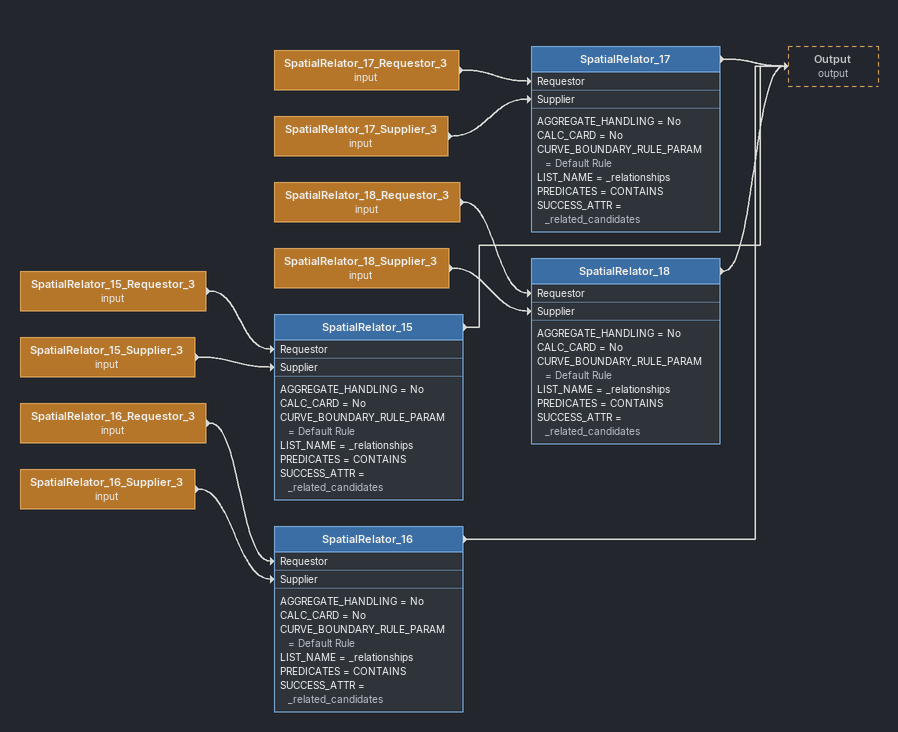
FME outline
SpatialRelator_15_Requestor_3 (input)
    -> SpatialRelator_15 [Requestor]
SpatialRelator_15_Supplier_3 (input)
    -> SpatialRelator_15 [Supplier]
SpatialRelator_15
    AGGREGATE_HANDLING = No
    CALC_CARD = No
    CURVE_BOUNDARY_RULE_PARAM = Default Rule
    LIST_NAME = _relationships
    PREDICATES = CONTAINS
    SUCCESS_ATTR = _related_candidates
    -> Output (output)
SpatialRelator_16_Requestor_3 (input)
    -> SpatialRelator_16 [Requestor]
SpatialRelator_16_Supplier_3 (input)
    -> SpatialRelator_16 [Supplier]
SpatialRelator_16
    AGGREGATE_HANDLING = No
    CALC_CARD = No
    CURVE_BOUNDARY_RULE_PARAM = Default Rule
    LIST_NAME = _relationships
    PREDICATES = CONTAINS
    SUCCESS_ATTR = _related_candidates
    -> Output (output)
SpatialRelator_17_Requestor_3 (input)
    -> SpatialRelator_17 [Requestor]
SpatialRelator_17_Supplier_3 (input)
    -> SpatialRelator_17 [Supplier]
SpatialRelator_17
    AGGREGATE_HANDLING = No
    CALC_CARD = No
    CURVE_BOUNDARY_RULE_PARAM = Default Rule
    LIST_NAME = _relationships
    PREDICATES = CONTAINS
    SUCCESS_ATTR = _related_candidates
    -> Output (output)
SpatialRelator_18_Requestor_3 (input)
    -> SpatialRelator_18 [Requestor]
SpatialRelator_18_Supplier_3 (input)
    -> SpatialRelator_18 [Supplier]
SpatialRelator_18
    AGGREGATE_HANDLING = No
    CALC_CARD = No
    CURVE_BOUNDARY_RULE_PARAM = Default Rule
    LIST_NAME = _relationships
    PREDICATES = CONTAINS
    SUCCESS_ATTR = _related_candidates
    -> Output (output)
